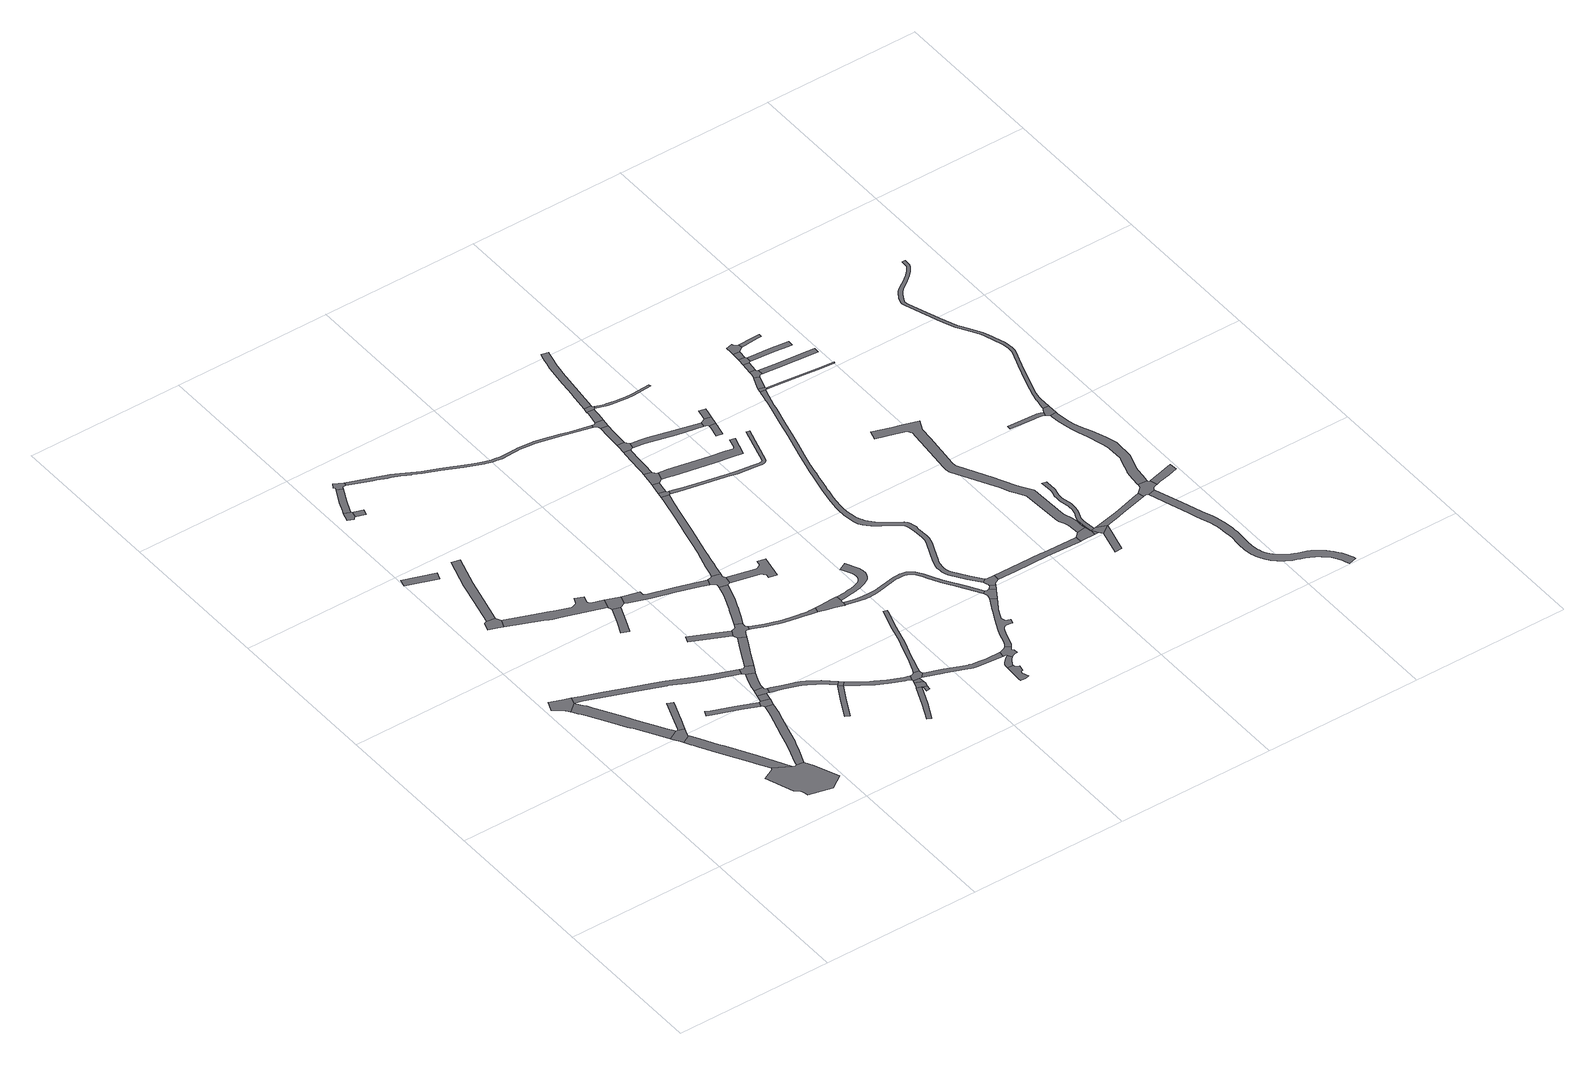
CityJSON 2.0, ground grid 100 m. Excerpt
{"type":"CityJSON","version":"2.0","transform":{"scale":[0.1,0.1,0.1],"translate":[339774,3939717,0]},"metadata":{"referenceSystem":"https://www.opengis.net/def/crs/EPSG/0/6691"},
"CityObjects":{
"road1":{"type":"Road","geometry":[{"type":"MultiSurface","lod":"1","boundaries":[[[0,1,2,3,4,5,6,7,8,9]]]}]},
"road2":{"type":"Road","geometry":[{"type":"MultiSurface","lod":"1","boundaries":[[[10,11,12,13,14,15,16,17,18,19,20,21,22]]]}]},
"road3":{"type":"Road","attributes":{"RoadStructureAttribute.sectionType":"1"},"geometry":[{"type":"MultiSurface","lod":"1","boundaries":[[[23,24,25,26,27,28,14,13,29,30,31,32,33,34,35,36]]]}]},
"road4":{"type":"Road","attributes":{"RoadStructureAttribute.sectionType":"1"},"geometry":[{"type":"MultiSurface","lod":"1","boundaries":[[[37,38,39,40,41,42,43,44,18,17]]]}]},
"road5":{"type":"Road","geometry":[{"type":"MultiSurface","lod":"1","boundaries":[[[45,46,47,48,49,50,36,35,51,52,53,54,55,56,57,58,59,60]]]}]},
"road6":{"type":"Road","geometry":[{"type":"MultiSurface","lod":"1","boundaries":[[[61,62,63,64,65,66,67]]]}]},
"road7":{"type":"Road","attributes":{"RoadStructureAttribute.sectionType":"1"},"geometry":[{"type":"MultiSurface","lod":"1","boundaries":[[[68,69,70,71]]]}]},
"road8":{"type":"Road","attributes":{"RoadStructureAttribute.sectionType":"1"},"geometry":[{"type":"MultiSurface","lod":"1","boundaries":[[[21,72,73,74,75,76,77,78,79,80,81,8,82,83,84,85,86,87,88,89,90,91,92,93,94,95,96,97,98,9,8,7,99,100,101,102,103,104,105,106,107,108,109,110,22]]]}]},
"road9":{"type":"Road","attributes":{"RoadStructureAttribute.sectionType":"1"},"geometry":[{"type":"MultiSurface","lod":"1","boundaries":[[[62,111,112,113,114,115,116,63]]]}]},
"road10":{"type":"Road","attributes":{"RoadStructureAttribute.sectionType":"1"},"geometry":[{"type":"MultiSurface","lod":"1","boundaries":[[[117,118,119,120,121,122,123,124]]]}]},
"road11":{"type":"Road","attributes":{"RoadStructureAttribute.sectionType":"1"},"geometry":[{"type":"MultiSurface","lod":"1","boundaries":[[[46,125,126,127,128,129,130,131,132,133,134,135,136,137,138,139,140,141,142,143,47]]]}]},
"road12":{"type":"Road","geometry":[{"type":"MultiSurface","lod":"1","boundaries":[[[144,145,146,147,148,149,150,151,152,153]]]}]},
"road13":{"type":"Road","attributes":{"RoadStructureAttribute.sectionType":"1"},"geometry":[{"type":"MultiSurface","lod":"1","boundaries":[[[154,155,156,157,158,159,160,161,162,163,164,165,166,167,61,67,168,169,170,171,172,173]]]}]},
"road14":{"type":"Road","geometry":[{"type":"MultiSurface","lod":"1","boundaries":[[[174,175,176,177,149,148]]]}]},
"road15":{"type":"Road","attributes":{"RoadStructureAttribute.sectionType":"1"},"geometry":[{"type":"MultiSurface","lod":"1","boundaries":[[[152,178,179,180,181,182,183,153]]]}]},
"road16":{"type":"Road","geometry":[{"type":"MultiSurface","lod":"1","boundaries":[[[184,185,134,133,186,187,188,117,124]]]}]},
"road17":{"type":"Road","attributes":{"RoadStructureAttribute.sectionType":"1"},"geometry":[{"type":"MultiSurface","lod":"1","boundaries":[[[186,189,190,191,192,193,187]]]}]},
"road18":{"type":"Road","geometry":[{"type":"MultiSurface","lod":"1","boundaries":[[[194,195,181,180,196,197,198,199,200,201,202,203]]]}]},
"road19":{"type":"Road","geometry":[{"type":"MultiSurface","lod":"1","boundaries":[[[204,205,206,207,192,191,208,209,210]]]}]},
"road20":{"type":"Road","attributes":{"RoadStructureAttribute.sectionType":"1"},"geometry":[{"type":"MultiSurface","lod":"1","boundaries":[[[211,212,213,214,215,216]]]}]},
"road21":{"type":"Road","attributes":{"RoadStructureAttribute.sectionType":"1"},"geometry":[{"type":"MultiSurface","lod":"1","boundaries":[[[206,217,218,219,220,221,222,223,207]]]}]},
"road22":{"type":"Road","geometry":[{"type":"MultiSurface","lod":"1","boundaries":[[[224,225,226,227,91,90,220,219,228,229]]]}]},
"road23":{"type":"Road","geometry":[{"type":"MultiSurface","lod":"1","boundaries":[[[215,230,231,173,172,216]]]}]},
"road24":{"type":"Road","attributes":{"RoadStructureAttribute.sectionType":"1"},"geometry":[{"type":"MultiSurface","lod":"1","boundaries":[[[209,232,233,234,235,236,237,238,239,240,241,242,243,244,245,246,247,248,210]]]}]},
"road25":{"type":"Road","attributes":{"RoadStructureAttribute.sectionType":"1"},"geometry":[{"type":"MultiSurface","lod":"1","boundaries":[[[249,250,251,252,253,254]]]}]},
"road26":{"type":"Road","attributes":{"RoadStructureAttribute.sectionType":"1"},"geometry":[{"type":"MultiSurface","lod":"1","boundaries":[[[255,256,257,258,259,260,261,224,229]]]}]},
"road27":{"type":"Road","geometry":[{"type":"MultiSurface","lod":"1","boundaries":[[[262,263,241,240,264]]]}]},
"road28":{"type":"Road","geometry":[{"type":"MultiSurface","lod":"1","boundaries":[[[265,266,267,268,269,270,271,272,273,254,253,259,258,274,275,276,277,278,279,280,281,282]]]}]},
"road29":{"type":"Road","attributes":{"RoadStructureAttribute.sectionType":"1"},"geometry":[{"type":"MultiSurface","lod":"1","boundaries":[[[283,284,285,286,287,288,289,290,291,292,293,294,231,230,295,296,297,298,299,300,301]]]}]},
"road30":{"type":"Road","attributes":{"RoadStructureAttribute.sectionType":"1"},"geometry":[{"type":"MultiSurface","lod":"1","boundaries":[[[302,303,304,305,262,306,307,308,309,310,311,312,313,314,315,316,317,318,319,320,321,322,323,263,262,264]]]}]},
"road31":{"type":"Road","attributes":{"RoadStructureAttribute.sectionType":"1"},"geometry":[{"type":"MultiSurface","lod":"1","boundaries":[[[324,325,326,327,328,329]]]}]},
"road32":{"type":"Road","attributes":{"RoadStructureAttribute.sectionType":"1"},"geometry":[{"type":"MultiSurface","lod":"1","boundaries":[[[330,331,332,333,334,272,271,335,336,337,338,339,340,341,342,343,344]]]}]},
"road33":{"type":"Road","attributes":{"RoadStructureAttribute.sectionType":"1"},"geometry":[{"type":"MultiSurface","lod":"1","boundaries":[[[281,345,346,347,348,349,350,351,352,353,354,355,356,357,358,359,360,361,362,363,364,365,282]]]}]},
"road34":{"type":"Road","geometry":[{"type":"MultiSurface","lod":"1","boundaries":[[[366,367,368,369]]]}]},
"road35":{"type":"Road","geometry":[{"type":"MultiSurface","lod":"1","boundaries":[[[370,371,372,373,324,329,374,375,366,369]]]}]},
"road36":{"type":"Road","attributes":{"RoadStructureAttribute.sectionType":"1"},"geometry":[{"type":"MultiSurface","lod":"1","boundaries":[[[371,376,377,372]]]}]},
"road37":{"type":"Road","geometry":[{"type":"MultiSurface","lod":"1","boundaries":[[[378,379,283,301,380,381,382,383,384,344,343,385,386,387,388,389]]]}]},
"road38":{"type":"Road","attributes":{"RoadStructureAttribute.sectionType":"1"},"geometry":[{"type":"MultiSurface","lod":"1","boundaries":[[[390,391,392,393,394,395,396,397,398,399,400,401,402,403,404,405,406,407,408,409,410,411,412,413,414,415,416,417,201,200,418,419,420,421,422,423,424,425,426,427,428,429,430,431,432,433,434,435,436,437,438,439,440,441,442,443,444,445,446]]]}]},
"road39":{"type":"Road","geometry":[{"type":"MultiSurface","lod":"1","boundaries":[[[447,448,315,314,449,377,376,450,451,452,453,454,455,456,457]]]}]},
"road40":{"type":"Road","attributes":{"RoadStructureAttribute.sectionType":"1"},"geometry":[{"type":"MultiSurface","lod":"1","boundaries":[[[385,458,459,460,461,462,463,464,465,466,467,468,469,386]]]}]},
"road41":{"type":"Road","attributes":{"RoadStructureAttribute.sectionType":"1"},"geometry":[{"type":"MultiSurface","lod":"1","boundaries":[[[470,471,472,473,474,475,476,477,478,479,480,481,482,483,484,485,457,456]]]}]},
"road42":{"type":"Road","geometry":[{"type":"MultiSurface","lod":"1","boundaries":[[[486,487,488,489,490,354,353,491,492,493,494,495,496,497,498,499,500,501]]]}]},
"road43":{"type":"Road","attributes":{"RoadStructureAttribute.sectionType":"1"},"geometry":[{"type":"MultiSurface","lod":"1","boundaries":[[[388,502,503,504,505,506,507,508,509,510,511,512,513,514,515,516,517,518,519,520,521,522,523,389]]]}]},
"road44":{"type":"Road","attributes":{"RoadStructureAttribute.sectionType":"1"},"geometry":[{"type":"MultiSurface","lod":"1","boundaries":[[[524,525,526,527,528,529,530,531,532,533,534,535,453,452,536,537,538,539,540,541,542,543,544]]]}]},
"road45":{"type":"Road","geometry":[{"type":"MultiSurface","lod":"1","boundaries":[[[545,546,547,548,549,550,551,552,553,554,555,556,557,558,559,560,561,562,563]]]}]},
"road46":{"type":"Road","geometry":[{"type":"MultiSurface","lod":"1","boundaries":[[[564,565,566,567,568,513,512,569,570,571]]]}]},
"road47":{"type":"Road","attributes":{"RoadStructureAttribute.sectionType":"1"},"geometry":[{"type":"MultiSurface","lod":"1","boundaries":[[[572,573,574,575,576,577,578,579,580,581,545,563]]]}]},
"road48":{"type":"Road","attributes":{"RoadStructureAttribute.sectionType":"1"},"geometry":[{"type":"MultiSurface","lod":"1","boundaries":[[[567,582,583,584,585,568]]]}]},
"road49":{"type":"Road","attributes":{"RoadStructureAttribute.sectionType":"1"},"geometry":[{"type":"MultiSurface","lod":"1","boundaries":[[[586,587,588,589,590,591,592,593,594,595,596,597,598,599,600,601,602,603,604,605,606,607,608,609,610,611,612,486,501]]]}]},
"road50":{"type":"Road","geometry":[{"type":"MultiSurface","lod":"1","boundaries":[[[613,584,583,614,615,616,617]]]}]},
"road51":{"type":"Road","geometry":[{"type":"MultiSurface","lod":"1","boundaries":[[[618,619,620,621,524,544,622,623,577,576,624,625,626,627,628,629,630,631]]]}]},
"road52":{"type":"Road","attributes":{"RoadStructureAttribute.sectionType":"1"},"geometry":[{"type":"MultiSurface","lod":"1","boundaries":[[[632,633,634,635,636,637,638,639,640,613,617]]]}]},
"road53":{"type":"Road","attributes":{"RoadStructureAttribute.sectionType":"1"},"geometry":[{"type":"MultiSurface","lod":"1","boundaries":[[[641,642,643,644,645,646,647,648,649,650,651,652,653,654,655,656,657,658,659,660,661,662,663,664,665,666,667,668,669,670,671,672,673,674,675,676,677,678,679,680,681,682,683,684,685,686,495,494]]]}]},
"road54":{"type":"Road","geometry":[{"type":"MultiSurface","lod":"1","boundaries":[[[687,688,689,690,636,635,691,692,693]]]}]},
"road55":{"type":"Road","attributes":{"RoadStructureAttribute.sectionType":"1"},"geometry":[{"type":"MultiSurface","lod":"1","boundaries":[[[694,689,688,695,696,697]]]}]},
"road56":{"type":"Road","geometry":[{"type":"MultiSurface","lod":"1","boundaries":[[[445,698,699,700,697,696,701,702,703,704,705,446]]]}]},
"road57":{"type":"Road","geometry":[{"type":"MultiSurface","lod":"1","boundaries":[[[706,707,708,709,710,711,712,713,714,715,618,631,716,717,718,719,720,721,722,723,724,725,726,727,728,729,730,731,732,733,734,735,736]]]}]},
"road58":{"type":"Road","attributes":{"RoadStructureAttribute.sectionType":"1"},"geometry":[{"type":"MultiSurface","lod":"1","boundaries":[[[737,738,739,740,741,702,701]]]}]},
"road59":{"type":"Road","geometry":[{"type":"MultiSurface","lod":"1","boundaries":[[[742,743,744,745,746,747,740,739,748,749]]]}]},
"road60":{"type":"Road","attributes":{"RoadStructureAttribute.sectionType":"1"},"geometry":[{"type":"MultiSurface","lod":"1","boundaries":[[[614,750,751,752,753,754,755,756,757,758,759,760,761,762,763,615]]]}]},
"road61":{"type":"Road","attributes":{"RoadStructureAttribute.sectionType":"1"},"geometry":[{"type":"MultiSurface","lod":"1","boundaries":[[[764,765,766,767,768,769,770,771,772,773,774,775,776,777,778,779,780,781,782,783,784,785,786,787,788,789,790,791,792,793,564,571]]]}]},
"road62":{"type":"Road","attributes":{"RoadStructureAttribute.sectionType":"1"},"geometry":[{"type":"MultiSurface","lod":"1","boundaries":[[[692,794,795,796,797,798,799,800,801,802,693]]]}]},
"road63":{"type":"Road","geometry":[{"type":"MultiSurface","lod":"1","boundaries":[[[735,803,804,805,806,807,808,809,810,664,663,811,812,813,736]]]}]},
"road64":{"type":"Road","attributes":{"RoadStructureAttribute.sectionType":"1"},"geometry":[{"type":"MultiSurface","lod":"1","boundaries":[[[814,815,816,817,818,819,820,821,746,745,822,823,824,825,826,827,828,829,830]]]}]},
"road65":{"type":"Road","attributes":{"RoadStructureAttribute.sectionType":"1"},"geometry":[{"type":"MultiSurface","lod":"1","boundaries":[[[831,832,805,804,833,834]]]}]},
"road66":{"type":"Road","geometry":[{"type":"MultiSurface","lod":"1","boundaries":[[[835,836,837,834,833,838,839,840,841,842,843]]]}]},
"road67":{"type":"Road","attributes":{"RoadStructureAttribute.sectionType":"1"},"geometry":[{"type":"MultiSurface","lod":"1","boundaries":[[[844,845,846,847,848,849,850,851,852,853,854,855,856,857,858,859,860,861,742,749]]]}]},
"road68":{"type":"Road","geometry":[{"type":"MultiSurface","lod":"1","boundaries":[[[862,863,864,865,866,867,868]]]}]},
"road69":{"type":"Road","geometry":[{"type":"MultiSurface","lod":"1","boundaries":[[[869,870,871,798,797,872,873,862,868,874]]]}]},
"road70":{"type":"Road","attributes":{"RoadStructureAttribute.sectionType":"1"},"geometry":[{"type":"MultiSurface","lod":"1","boundaries":[[[842,875,876,877,878,879,880,881,882,883,884,885,886,887,888,889,890,891,892,893,894,895,896,897,898,899,900,901,902,903,904,905,906,907,908,909,910,911,912,913,914,915,916,917,918,919,920,921,922,923,924,925,926,927,928,929,930,931,932,933,934,935,936,937,938,939,940,941,942,943,944,945,946,947,948,949,950,951,952,953,954,955,956,957,958,959,960,961,962,963,964,965,966,967,968,969,970,971,972,973,974,843]]]}]},
"road71":{"type":"Road","attributes":{"RoadStructureAttribute.sectionType":"1"},"geometry":[{"type":"MultiSurface","lod":"1","boundaries":[[[975,976,977,869,874]]]}]},
"road72":{"type":"Road","attributes":{"RoadStructureAttribute.sectionType":"1"},"geometry":[{"type":"MultiSurface","lod":"1","boundaries":[[[839,978,979,980,981,982,983,984,985,986,987,988,840]]]}]},
"road73":{"type":"Road","geometry":[{"type":"MultiSurface","lod":"1","boundaries":[[[989,990,991,992,993,994,995,996,997,930,929]]]}]},
"road74":{"type":"Road","attributes":{"RoadStructureAttribute.sectionType":"1"},"geometry":[{"type":"MultiSurface","lod":"1","boundaries":[[[998,999,996,995,1000]]]}]},
"road75":{"type":"Road","geometry":[{"type":"MultiSurface","lod":"1","boundaries":[[[1001,1002,998,1000,1003,1004,1005,1006,1007,1008,1009,1010]]]}]},
"road76":{"type":"Road","geometry":[{"type":"MultiSurface","lod":"1","boundaries":[[[1011,1012,1013,1014,984,983,1015,1016,1017]]]}]},
"road77":{"type":"Road","attributes":{"RoadStructureAttribute.sectionType":"1"},"geometry":[{"type":"MultiSurface","lod":"1","boundaries":[[[1018,1019,1020,1021,1022,1023,1024,1025,1026,1027,1028,1029,1030,1031,1032,1033,1034,1035,1036,1037,1038,1039,1040,1041,1042,1043,1044,1045,1046,1047,1048,1049,1050,1051,1052,1053,1054,1055,1056,1057,1058,1059,1060,1061,1062,1063,1064,1065,1066,1067,1014,1013]]]}]},
"road78":{"type":"Road","attributes":{"RoadStructureAttribute.sectionType":"1"},"geometry":[{"type":"MultiSurface","lod":"1","boundaries":[[[1009,1068,1069,1010]]]}]},
"road79":{"type":"Road","geometry":[{"type":"MultiSurface","lod":"1","boundaries":[[[1070,1071,1072,1069,1068,1073,1074,1075,1076]]]}]},
"road80":{"type":"Road","geometry":[{"type":"MultiSurface","lod":"1","boundaries":[[[1016,1077,1078,1079,1017]]]}]},
"road81":{"type":"Road","attributes":{"RoadStructureAttribute.sectionType":"1"},"geometry":[{"type":"MultiSurface","lod":"1","boundaries":[[[1072,1071,1080,1081]]]}]},
"road82":{"type":"Road","attributes":{"RoadStructureAttribute.sectionType":"1"},"geometry":[{"type":"MultiSurface","lod":"1","boundaries":[[[1082,1083,1084,1085]]]}]},
"road83":{"type":"Road","geometry":[{"type":"MultiSurface","lod":"1","boundaries":[[[1079,1078,1082,1085,1086,1087,1088]]]}]},
"road84":{"type":"Road","geometry":[{"type":"MultiSurface","lod":"1","boundaries":[[[1089,1081,1080,1090,1091,1092,1093,1094,1095,1096,1097]]]}]},
"road85":{"type":"Road","attributes":{"RoadStructureAttribute.sectionType":"1"},"geometry":[{"type":"MultiSurface","lod":"1","boundaries":[[[1098,1099,1100,1101,1102,1103,1104,992,991]]]}]},
"road86":{"type":"Road","attributes":{"RoadStructureAttribute.sectionType":"1"},"geometry":[{"type":"MultiSurface","lod":"1","boundaries":[[[1105,1106,1107,1108,1109,1110,1111,1112,1113,1114,1115,1116,1117,1118,1119,1120,1121,1122,1123,1124,1125,1126,1127,1128,1129,1130,1131,1132,1133,1134,1135,1136,1137,1138,1139,1140,1141,1142,1143,1144,1145,1146,1147,1148,1149,1079,1088]]]}]},
"road87":{"type":"Road","attributes":{"RoadStructureAttribute.sectionType":"1"},"geometry":[{"type":"MultiSurface","lod":"1","boundaries":[[[1005,1150,1151,1152,1153,1154,1155,1006]]]}]},
"road88":{"type":"Road","attributes":{"RoadStructureAttribute.sectionType":"1"},"geometry":[{"type":"MultiSurface","lod":"1","boundaries":[[[1075,1156,1157,1158,1159,1160,1161,1162,1076]]]}]},
"road89":{"type":"Road","geometry":[{"type":"MultiSurface","lod":"1","boundaries":[[[1163,1164,1165,1166,1093,1092]]]}]},
"road90":{"type":"Road","attributes":{"RoadStructureAttribute.sectionType":"1"},"geometry":[{"type":"MultiSurface","lod":"1","boundaries":[[[1085,1167,1168,1169,1170,1171,1172,1173,1174,1086]]]}]},
"road91":{"type":"Road","geometry":[{"type":"MultiSurface","lod":"1","boundaries":[[[1175,1176,1177,1178,1179,1180,1181,1182,1183,1184,1185,1171,1170,1186,1187,1188,1189,1190]]]}]},
"road92":{"type":"Road","attributes":{"RoadStructureAttribute.sectionType":"1"},"geometry":[{"type":"MultiSurface","lod":"1","boundaries":[[[1191,1192,1193,1194,1195,1196,1197,1198,1199,1200]]]}]},
"road93":{"type":"Road","attributes":{"RoadStructureAttribute.sectionType":"1"},"geometry":[{"type":"MultiSurface","lod":"1","boundaries":[[[1201,1202,1203,1204,1205,1206,1207,1208,1209,1210,1211,1212,1213,1214,1215,1216,1217,1218,1219,1220,1221,1222,1223,1224,1225,1226,1227,1228,1229,1230,1231,1232,1233,1234,1235,1236,1237,1238,1239,1240,1241,1242,1243,1190,1189,1244,1245,1246,1247,1248,1249,1250,1251,1252,1253,1254,1255,1256,1257,1258,1259,1260,1261,1262,1263,1264,1265,1266,1267,1268,1269,1270,1271,1272,1273,1274,1275,1276,1277,1278,1279,1280,1281,1282,1283,1284,1285,1286,1287,1288]]]}]},
"road94":{"type":"Road","attributes":{"RoadStructureAttribute.sectionType":"1"},"geometry":[{"type":"MultiSurface","lod":"1","boundaries":[[[1289,1290,1291,1292,1293,1294,1295,1296,1297,1298,1299,1300,1301,1302,1303,1304,1305,1184,1183,1306,1307,1308,1309,1310,1311,1312,1313,1314,1315,1316,1317,1318,1319,1320,1321,1322]]]}]},
"road95":{"type":"Road","attributes":{"RoadStructureAttribute.sectionType":"1"},"geometry":[{"type":"MultiSurface","lod":"1","boundaries":[[[1323,1324,1325,1326,1327,1328,1329,1181,1180]]]}]},
"road96":{"type":"Road","geometry":[{"type":"MultiSurface","lod":"1","boundaries":[[[1199,1330,1289,1322,1331,1332,1333,1200]]]}]},
"road97":{"type":"Road","attributes":{"RoadStructureAttribute.sectionType":"1"},"geometry":[{"type":"MultiSurface","lod":"1","boundaries":[[[1334,1335,1336,1337,1338,1339,1340,1341,1342,1343,1344,1345,1346,1347,1348,1349,1350,1351,1352,1353,1354,1355,1356,1357,1358,1359,1360,1361,1362,1363,1364,1365,1366,1367,1368,1369,1370,1371,1372,1373,1374,1375,1376,1377,1378,1379,1380,1381,1382,1383,1384,1385,1386,1387,1388,1389,1390,1391,1392,1393,1394,1395,1396,1397,1398,1399,1400,1401,1402,1403,1404,1405,1406,1407,1408,1409,1410,1411,1412,1413,1414,1415,1416,1417,1332,1331]]]}]}
},
"vertices":[
[148,1629,0],[59,1663,0],[34,1598,0],[52,1586,0],[75,1566,0],[94,1546,0],[96,1544,0],[111,1526,0],[165,1571,0],[182,1617,0],
[424,1012,0],[430,1001,0],[449,968,0],[457,952,0],[513,983,0],[513,988,0],[515,1002,0],[530,1039,0],[493,1054,0],[491,1051,0],[487,1051,0],[482,1053,0],[420,1018,0],
[718,628,0],[622,794,0],[603,828,0],[544,931,0],[534,949,0],[516,977,0],[479,913,0],[487,899,0],[500,876,0],[566,762,0],[661,596,0],[675,571,0],[717,497,0],[820,440,0],
[559,1112,0],[573,1149,0],[608,1238,0],[615,1256,0],[597,1262,0],[577,1270,0],[535,1159,0],[498,1063,0],
[918,377,0],[891,430,0],[846,437,0],[842,433,0],[836,432,0],[828,433,0],[716,485,0],[641,447,0],[703,270,0],[721,255,0],[734,240,0],[741,228,0],[744,213,0],[745,197,0],[893,160,0],[981,219,0],
[258,2366,0],[240,2399,0],[188,2408,0],[169,2399,0],[150,2347,0],[206,2327,0],[237,2314,0],
[2,2916,0],[193,2847,0],[210,2894,0],[14,2964,0],
[453,1098,0],[432,1133,0],[360,1254,0],[321,1322,0],[278,1397,0],[257,1434,0],[230,1481,0],[211,1512,0],[196,1531,0],[172,1562,0],[221,1557,0],[339,1512,0],[517,1446,0],[667,1389,0],[672,1387,0],[766,1342,0],[802,1324,0],[901,1284,0],[1052,1227,0],[1067,1266,0],[916,1323,0],[819,1363,0],[684,1427,0],[608,1456,0],[493,1499,0],[354,1552,0],[234,1597,0],[116,1520,0],[126,1506,0],[136,1488,0],[148,1471,0],[166,1442,0],[192,1397,0],[213,1360,0],[261,1278,0],[286,1236,0],[295,1224,0],[306,1208,0],[395,1064,0],
[283,2569,0],[318,2714,0],[377,2910,0],[324,2920,0],[265,2723,0],[230,2579,0],
[992,979,0],[863,1030,0],[734,1080,0],[703,1093,0],[690,1060,0],[721,1048,0],[876,987,0],[978,947,0],
[905,469,0],[911,483,0],[926,520,0],[949,585,0],[954,598,0],[976,673,0],[1012,793,0],[1025,842,0],[1043,919,0],[994,930,0],[985,890,0],[977,855,0],[963,806,0],[928,688,0],[910,629,0],[906,614,0],[886,559,0],[879,537,0],[854,462,0],
[72,3540,0],[110,3527,0],[116,3535,0],[120,3537,0],[125,3538,0],[134,3579,0],[130,3581,0],[129,3582,0],[129,3586,0],[92,3601,0],
[743,2194,0],[734,2199,0],[731,2204,0],[728,2215,0],[728,2220,0],[741,2257,0],[690,2280,0],[673,2242,0],[669,2239,0],[641,2228,0],[635,2227,0],[554,2255,0],[502,2275,0],[446,2296,0],[445,2228,0],[474,2216,0],[491,2209,0],[535,2193,0],[791,2110,0],[812,2171,0],
[134,3537,0],[187,3520,0],[198,3558,0],[145,3575,0],
[137,3603,0],[165,3670,0],[212,3767,0],[177,3784,0],[128,3687,0],[100,3619,0],
[991,941,0],[994,936,0],[1055,967,0],[1000,980,0],[998,978,0],
[1056,973,0],[1065,1009,0],[1067,1014,0],[1014,1028,0],[1004,990,0],
[177,3801,0],[180,3794,0],[217,3777,0],[224,3782,0],[227,3783,0],[232,3782,0],[239,3781,0],[248,3805,0],[191,3833,0],[175,3807,0],
[1084,1051,0],[1079,1056,0],[1079,1069,0],[1025,1071,0],[1071,1015,0],[1083,1014,0],[1095,1047,0],
[762,1983,0],[724,1895,0],[770,1875,0],[808,1964,0],[851,2068,0],[802,2081,0],
[1082,1088,0],[1098,1139,0],[1119,1190,0],[1069,1209,0],[1052,1167,0],[1045,1146,0],[1036,1117,0],
[1104,1268,0],[1097,1261,0],[1092,1257,0],[1091,1257,0],[1133,1215,0],[1148,1246,0],
[884,2082,0],[903,2139,0],
[1089,1012,0],[1163,989,0],[1232,965,0],[1261,954,0],[1280,945,0],[1289,941,0],[1331,916,0],[1355,900,0],[1422,841,0],[1442,864,0],[1373,924,0],[1347,941,0],[1304,969,0],[1277,985,0],[1249,998,0],[1174,1022,0],[1114,1041,0],
[1123,1597,0],[990,1656,0],[974,1618,0],[1106,1559,0],[1204,1513,0],[1224,1550,0],
[1191,1331,0],[1199,1346,0],[1236,1417,0],[1259,1460,0],[1215,1483,0],[1177,1411,0],[1154,1369,0],
[1446,822,0],[1465,845,0],[1419,836,0],
[1311,1530,0],[1306,1535,0],[1305,1540,0],[1305,1546,0],[1304,1551,0],[1306,1558,0],[1308,1565,0],[1266,1584,0],[1255,1560,0],[1272,1485,0],[1276,1494,0],[1279,1500,0],[1283,1503,0],[1290,1507,0],[1296,1507,0],[1304,1506,0],[1309,1504,0],[1316,1527,0],
[1370,1970,0],[1321,1986,0],[1235,2013,0],[1174,2031,0],[1039,2071,0],[1016,2079,0],[1011,2082,0],[1010,2085,0],[1014,2105,0],[1013,2109,0],[1010,2109,0],[925,2132,0],[905,2075,0],[1027,2033,0],[1062,2022,0],[1163,1993,0],[1223,1975,0],[1308,1948,0],[1354,1930,0],
[1358,724,0],[1297,605,0],[1324,591,0],[1385,710,0],[1498,780,0],[1518,765,0],[1560,740,0],[1589,722,0],[1655,689,0],[1742,650,0],[1749,647,0],[1766,640,0],[1774,636,0],[1789,668,0],[1780,670,0],[1773,671,0],[1753,678,0],[1668,716,0],[1604,749,0],[1563,773,0],[1535,791,0],[1517,803,0],
[1756,567,0],[1700,438,0],[1646,324,0],[1673,311,0],[1727,425,0],[1783,555,0],
[1378,1863,0],[1365,1819,0],[1321,1706,0],[1318,1700,0],[1288,1632,0],[1331,1609,0],[1358,1668,0],[1367,1686,0],[1368,1690,0],[1398,1761,0],[1401,1768,0],[1413,1802,0],[1427,1851,0],[1433,1873,0],[1384,1885,0],
[1318,1501,0],[1399,1468,0],[1446,1452,0],[1462,1447,0],[1498,1437,0],[1573,1422,0],[1611,1416,0],[1662,1406,0],[1697,1398,0],[1706,1434,0],[1686,1434,0],[1668,1434,0],[1650,1435,0],[1612,1440,0],[1594,1442,0],[1577,1445,0],[1504,1459,0],[1479,1466,0],[1453,1474,0],[1407,1490,0],[1325,1523,0],
[1790,552,0],[1785,513,0],[1808,516,0],[1814,547,0],
[1820,575,0],[1820,589,0],[1771,607,0],[1759,573,0],[1786,557,0],[1788,557,0],
[1816,619,0],[1778,625,0],
[1400,1979,0],[1397,1978,0],[1370,1924,0],[1378,1919,0],[1384,1913,0],[1387,1907,0],[1386,1897,0],[1452,1882,0],[1462,1931,0],[1451,1946,0],[1457,1972,0],[1404,1984,0],
[1495,3419,0],[1434,3437,0],[1405,3444,0],[1382,3450,0],[1288,3468,0],[1280,3470,0],[1265,3472,0],[1186,3479,0],[1168,3478,0],[1151,3477,0],[1146,3476,0],[1141,3476,0],[1120,3476,0],[1064,3474,0],[1034,3478,0],[1013,3482,0],[975,3493,0],[933,3506,0],[903,3519,0],[739,3591,0],[644,3631,0],[595,3657,0],[568,3672,0],[540,3686,0],[491,3711,0],[463,3722,0],[419,3739,0],[391,3750,0],[382,3727,0],[405,3718,0],[462,3695,0],[481,3688,0],[529,3667,0],[560,3653,0],[585,3641,0],[588,3640,0],[638,3616,0],[732,3575,0],[852,3522,0],[927,3489,0],[962,3478,0],[969,3475,0],[1008,3465,0],[1031,3460,0],[1063,3456,0],[1109,3457,0],[1147,3458,0],[1153,3459,0],[1168,3460,0],[1185,3461,0],[1263,3454,0],[1285,3451,0],[1378,3432,0],[1429,3420,0],[1491,3402,0],[1621,3371,0],[1624,3389,0],
[1812,673,0],[1802,669,0],[1777,632,0],[1818,622,0],[1823,623,0],[1831,621,0],[1857,649,0],[1853,655,0],[1852,663,0],[1852,672,0],[1818,679,0],
[1464,1879,0],[1636,1839,0],[1645,1829,0],[1656,1815,0],[1651,1789,0],[1700,1779,0],[1729,1925,0],[1680,1935,0],[1674,1904,0],[1650,1891,0],[1645,1889,0],[1638,1890,0],
[1857,694,0],[1870,735,0],[1889,798,0],[1928,907,0],[1939,937,0],[1972,1060,0],[2004,1158,0],[2011,1183,0],[1988,1190,0],[1985,1182,0],[1948,1067,0],[1915,945,0],[1904,915,0],[1855,769,0],[1831,707,0],[1829,700,0],
[1857,1440,0],[1853,1440,0],[1818,1438,0],[1785,1438,0],[1733,1436,0],[1743,1386,0],[1795,1373,0],[1848,1357,0],[1850,1356,0],[1857,1380,0],[1855,1382,0],[1854,1386,0],[1853,1391,0],[1854,1396,0],[1856,1400,0],[1859,1402,0],
[1470,2033,0],[1478,2064,0],[1486,2102,0],[1493,2136,0],[1502,2181,0],[1547,2363,0],[1565,2443,0],[1583,2522,0],[1601,2596,0],[1615,2650,0],[1620,2669,0],[1573,2678,0],[1569,2657,0],[1558,2604,0],[1542,2531,0],[1516,2415,0],[1506,2373,0],[1479,2263,0],[1462,2192,0],[1459,2182,0],[1427,2066,0],[1409,1998,0],
[2299,535,0],[2221,538,0],[2208,538,0],[2171,542,0],[2129,546,0],[2115,549,0],[2105,552,0],[2100,554,0],[2072,565,0],[1970,606,0],[1956,612,0],[1865,644,0],[1944,581,0],[1954,577,0],[2060,534,0],[2093,521,0],[2107,517,0],[2125,514,0],[2168,509,0],[2205,505,0],[2296,499,0],
[2258,407,0],[2258,391,0],[2256,361,0],[2254,332,0],[2253,297,0],[2252,278,0],[2285,275,0],[2285,277,0],[2309,284,0],[2296,328,0],[2297,332,0],[2297,335,0],[2299,338,0],[2303,341,0],[2312,342,0],[2320,380,0],[2310,382,0],[2296,397,0],[2293,405,0],
[1636,2696,0],[1628,2698,0],[1624,2701,0],[1623,2705,0],[1580,2714,0],[1622,2672,0],[1624,2673,0],[1630,2673,0],
[2294,411,0],[2295,417,0],[2316,450,0],[2330,464,0],[2333,466,0],[2318,492,0],[2294,474,0],[2271,451,0],[2262,439,0],[2259,427,0],
[1626,2729,0],[1637,2785,0],[1594,2792,0],[1584,2736,0],
[1875,1404,0],[1940,1413,0],[1972,1418,0],[1977,1419,0],[2003,1425,0],[2027,1432,0],[2042,1438,0],[2065,1451,0],[2076,1460,0],[2086,1472,0],[2096,1492,0],[2102,1509,0],[2102,1534,0],[2095,1557,0],[2055,1639,0],[2006,1615,0],[2040,1547,0],[2046,1524,0],[2043,1503,0],[2037,1487,0],[2027,1476,0],[2010,1465,0],[1987,1456,0],[1962,1451,0],[1940,1447,0],[1929,1446,0],[1916,1443,0],
[1610,2889,0],[1663,2800,0],[1682,2856,0],[1674,2857,0],[1654,2879,0],
[2350,558,0],[2338,549,0],[2324,542,0],[2311,537,0],[2315,497,0],[2318,496,0],[2347,474,0],[2363,479,0],[2378,481,0],[2375,508,0],[2369,512,0],[2366,515,0],[2365,521,0],[2377,536,0],
[1661,2945,0],[1666,3013,0],[1673,3081,0],[1675,3099,0],[1630,3103,0],[1628,3086,0],[1621,3017,0],[1616,2948,0],[1614,2916,0],
[1852,1356,0],[1905,1345,0],[1936,1340,0],[1973,1334,0],[2002,1332,0],[2021,1331,0],[2040,1332,0],[2080,1340,0],[2091,1342,0],[2202,1364,0],[2224,1366,0],[2245,1366,0],[2262,1364,0],[2276,1361,0],[2291,1352,0],[2308,1338,0],[2334,1301,0],[2349,1270,0],[2386,1200,0],[2417,1152,0],[2431,1128,0],[2437,1120,0],[2519,987,0],[2538,1000,0],[2482,1091,0],[2451,1141,0],[2436,1164,0],[2406,1212,0],[2370,1280,0],[2354,1313,0],[2325,1353,0],[2305,1371,0],[2284,1382,0],[2266,1386,0],[2247,1389,0],[2223,1389,0],[2199,1387,0],[2076,1363,0],[2061,1361,0],[2046,1359,0],[2013,1358,0],[1977,1359,0],[1939,1363,0],[1909,1367,0],[1867,1376,0],[1860,1378,0],
[1695,3152,0],[1682,3171,0],[1637,3174,0],[1636,3159,0],[1690,3107,0],[1693,3107,0],[1700,3145,0],
[1643,3274,0],[1689,3279,0],[1695,3334,0],[1648,3340,0],
[1636,3364,0],[1642,3360,0],[1647,3349,0],[1702,3390,0],[1650,3396,0],[1646,3392,0],[1641,3388,0],[1632,3388,0],
[2504,901,0],[2477,848,0],[2475,843,0],[2444,780,0],[2425,741,0],[2424,739,0],[2407,702,0],[2390,659,0],[2370,598,0],[2360,575,0],[2381,540,0],[2390,556,0],[2401,587,0],[2424,650,0],[2437,681,0],[2444,690,0],[2454,696,0],[2466,698,0],[2475,698,0],[2481,697,0],[2501,693,0],[2510,724,0],[2484,731,0],[2481,734,0],[2476,762,0],[2477,771,0],[2506,832,0],[2507,832,0],[2513,842,0],[2555,910,0],[2521,931,0],
[1708,3441,0],[1711,3474,0],[1714,3490,0],[1667,3496,0],[1665,3477,0],
[1727,3510,0],[1722,3511,0],[1718,3517,0],[1717,3522,0],[1672,3528,0],[1670,3519,0],[1717,3493,0],[1721,3494,0],
[1679,2797,0],[1720,2790,0],[1733,2787,0],[1982,2740,0],[2077,2723,0],[2154,2710,0],[2191,2838,0],[2162,2847,0],[2143,2780,0],[2131,2775,0],[2088,2782,0],[1992,2799,0],[1738,2847,0],[1731,2849,0],
[1673,2664,0],[1675,2664,0],[1720,2654,0],[1826,2632,0],[1960,2606,0],[1971,2604,0],[2028,2592,0],[2140,2578,0],[2176,2574,0],[2185,2573,0],[2196,2575,0],[2205,2578,0],[2215,2586,0],[2220,2595,0],[2293,2842,0],[2274,2847,0],[2202,2603,0],[2200,2599,0],[2195,2596,0],[2191,2594,0],[2184,2593,0],[2179,2594,0],[2143,2598,0],[2031,2612,0],[1985,2621,0],[1964,2626,0],[1830,2652,0],[1722,2676,0],[1674,2687,0],[1642,2695,0],
[1761,3095,0],[1802,3087,0],[1952,3053,0],[2113,3020,0],[2119,3054,0],[1960,3092,0],[1810,3127,0],[1765,3134,0],[1715,3141,0],
[2594,971,0],[2596,975,0],[2562,996,0],[2558,994,0],[2553,993,0],[2549,994,0],[2545,995,0],[2541,997,0],[2526,973,0],[2529,962,0],[2527,947,0],
[1747,4019,0],[1735,3976,0],[1731,3955,0],[1721,3911,0],[1713,3855,0],[1702,3766,0],[1690,3667,0],[1689,3659,0],[1734,3661,0],[1747,3765,0],[1756,3838,0],[1761,3869,0],[1765,3903,0],[1779,3965,0],[1790,4006,0],[1795,4022,0],[1753,4035,0],
[2581,1014,0],[2567,1000,0],[2615,1005,0],[2584,1023,0],
[2583,1042,0],[2585,1032,0],[2585,1025,0],[2622,1017,0],[2655,1033,0],[2655,1073,0],[2607,1075,0],[2599,1078,0],[2575,1060,0],
[1756,3483,0],[1784,3476,0],[1796,3474,0],[1815,3470,0],[1848,3465,0],[1880,3462,0],[1915,3459,0],[1958,3457,0],[2078,3465,0],[2077,3480,0],[1958,3472,0],[1916,3474,0],[1881,3477,0],[1850,3480,0],[1818,3485,0],[1797,3489,0],[1787,3491,0],[1760,3498,0],
[2140,3005,0],[2137,2991,0],[2121,2917,0],[2160,2909,0],[2172,2964,0],[2176,2983,0],[2181,3003,0],
[2154,3071,0],[2150,3067,0],[2127,3055,0],[2136,3016,0],[2139,3012,0],[2194,3062,0],
[2595,1083,0],[2544,1153,0],[2483,1243,0],[2478,1253,0],[2474,1263,0],[2472,1275,0],[2471,1288,0],[2471,1304,0],[2474,1325,0],[2479,1345,0],[2486,1360,0],[2524,1448,0],[2544,1496,0],[2550,1516,0],[2555,1536,0],[2557,1564,0],[2553,1635,0],[2553,1657,0],[2550,1677,0],[2548,1684,0],[2545,1695,0],[2538,1711,0],[2526,1727,0],[2425,1797,0],[2394,1822,0],[2381,1836,0],[2367,1851,0],[2359,1865,0],[2350,1880,0],[2341,1899,0],[2335,1920,0],[2328,1947,0],[2325,1972,0],[2322,2015,0],[2323,2044,0],[2334,2123,0],[2343,2175,0],[2346,2194,0],[2350,2212,0],[2363,2276,0],[2368,2300,0],[2377,2342,0],[2382,2371,0],[2391,2409,0],[2393,2416,0],[2414,2502,0],[2441,2594,0],[2463,2679,0],[2475,2727,0],[2490,2787,0],[2521,2904,0],[2525,2918,0],[2530,2940,0],[2550,3016,0],[2567,3064,0],[2532,3071,0],[2530,3061,0],[2524,3029,0],[2517,2996,0],[2515,2987,0],[2500,2924,0],[2465,2793,0],[2439,2685,0],[2417,2601,0],[2390,2508,0],[2369,2422,0],[2358,2377,0],[2341,2306,0],[2317,2200,0],[2305,2128,0],[2293,2047,0],[2291,2017,0],[2293,1971,0],[2298,1919,0],[2304,1889,0],[2313,1863,0],[2327,1841,0],[2341,1823,0],[2358,1807,0],[2406,1773,0],[2490,1715,0],[2505,1704,0],[2514,1689,0],[2519,1669,0],[2522,1653,0],[2524,1629,0],[2527,1564,0],[2525,1540,0],[2522,1524,0],[2516,1506,0],[2458,1372,0],[2451,1354,0],[2444,1331,0],[2441,1306,0],[2441,1287,0],[2442,1270,0],[2445,1254,0],[2451,1241,0],[2457,1227,0],[2519,1136,0],
[2203,3102,0],[2210,3133,0],[2169,3143,0],
[2771,1031,0],[2989,1031,0],[3169,1025,0],[3194,1024,0],[3205,1023,0],[3207,1023,0],[3206,1063,0],[3155,1065,0],[2989,1071,0],[2971,1071,0],[2771,1071,0],
[2570,3069,0],[2573,3070,0],[2579,3069,0],[2580,3079,0],[2576,3080,0],[2574,3083,0],[2574,3087,0],[2539,3099,0],[2536,3092,0],
[2574,3187,0],[2543,3111,0],[2606,3174,0],
[2583,3218,0],[2580,3203,0],[2612,3183,0],[2620,3186,0],[2631,3187,0],[2632,3222,0],[2626,3223,0],[2622,3225,0],[2619,3235,0],[2584,3238,0],
[3304,1062,0],[3297,1090,0],[3295,1103,0],[3238,1093,0],[3224,1024,0],[3305,1026,0],[3304,1061,0],
[3292,1124,0],[3290,1150,0],[3290,1176,0],[3290,1186,0],[3281,1216,0],[3267,1259,0],[3266,1266,0],[3260,1389,0],[3256,1517,0],[3255,1523,0],[3211,1592,0],[3195,1618,0],[3169,1676,0],[3157,1700,0],[3141,1731,0],[3083,1840,0],[3029,1941,0],[3028,1947,0],[3029,1969,0],[3054,2209,0],[3062,2286,0],[3063,2292,0],[3092,2359,0],[2993,2389,0],[2941,2405,0],[2823,2442,0],[2805,2384,0],[2923,2347,0],[2987,2328,0],[3002,2301,0],[2999,2267,0],[2994,2215,0],[2969,1973,0],[2967,1942,0],[2972,1920,0],[3032,1808,0],[3088,1703,0],[3115,1650,0],[3142,1590,0],[3160,1561,0],[3192,1508,0],[3194,1495,0],[3200,1387,0],[3206,1259,0],[3207,1241,0],[3210,1230,0],[3224,1196,0],[3231,1179,0],[3232,1170,0],[3233,1148,0],
[2627,3302,0],[2590,3307,0],
[2637,3347,0],[2635,3353,0],[2595,3356,0],[2630,3305,0],[2635,3309,0],[2641,3310,0],[2642,3343,0],
[3325,1026,0],[3327,1026,0],[3307,1062,0],
[2641,3407,0],[2600,3411,0],
[3349,1004,0],[3306,842,0],[3352,842,0],[3407,1045,0],
[3342,1067,0],[3335,1067,0],[3332,1068,0],
[2602,3438,0],[2647,3415,0],[2665,3428,0],[2671,3430,0],[2672,3459,0],[2660,3462,0],[2647,3471,0],[2642,3482,0],[2601,3474,0],
[2676,3057,0],[2834,3041,0],[2903,3034,0],[3005,3023,0],[3007,3033,0],[2904,3044,0],[2677,3067,0],
[3326,1109,0],[3323,1153,0],[3322,1169,0],[3322,1176,0],[3329,1194,0],[3338,1215,0],[3344,1233,0],[3348,1248,0],[3351,1269,0],[3352,1289,0],[3352,1304,0],[3350,1322,0],[3347,1336,0],[3343,1352,0],[3340,1369,0],[3339,1389,0],[3341,1408,0],[3343,1420,0],[3348,1436,0],[3351,1450,0],[3352,1464,0],[3350,1529,0],[3351,1534,0],[3321,1541,0],[3322,1529,0],[3327,1465,0],[3326,1454,0],[3324,1442,0],[3319,1426,0],[3316,1412,0],[3314,1389,0],[3315,1366,0],[3318,1347,0],[3323,1330,0],[3325,1318,0],[3327,1302,0],[3327,1289,0],[3326,1271,0],[3324,1253,0],[3320,1240,0],[3315,1224,0],[3306,1203,0],[3298,1182,0],[3296,1169,0],[3301,1107,0],
[2729,3176,0],[2971,3153,0],[2985,3152,0],[2988,3187,0],[2947,3191,0],[2732,3211,0],
[2797,3296,0],[2885,3287,0],[2908,3285,0],[2911,3320,0],[2860,3325,0],[2800,3331,0],[2651,3342,0],
[2785,3441,0],[2814,3443,0],[2814,3463,0],[2772,3462,0],
[3502,1068,0],[3539,1079,0],[3663,1111,0],[3709,1123,0],[3699,1163,0],[3653,1149,0],[3525,1111,0],[3490,1102,0],
[3788,1140,0],[3791,1145,0],[3795,1149,0],[3801,1152,0],[3815,1157,0],[3827,1161,0],[3812,1206,0],[3807,1208,0],[3801,1216,0],[3742,1222,0],[3739,1196,0],[3723,1126,0],[3731,1126,0],[3734,1123,0],[3738,1119,0],[3788,1134,0],
[3667,2022,0],[3645,2026,0],[3614,2028,0],[3455,2038,0],[3454,2011,0],[3612,2000,0],[3641,1998,0],[3659,1995,0],[3674,1989,0],[3683,2016,0],
[4336,20,0],[4332,34,0],[4325,52,0],[4315,75,0],[4301,99,0],[4290,116,0],[4274,135,0],[4259,152,0],[4244,167,0],[4228,181,0],[4213,192,0],[4194,205,0],[4178,215,0],[4159,224,0],[4134,234,0],[4109,243,0],[4088,251,0],[4072,257,0],[4058,265,0],[4041,275,0],[4028,284,0],[4011,297,0],[3992,315,0],[3979,331,0],[3965,354,0],[3956,372,0],[3951,387,0],[3947,396,0],[3944,418,0],[3941,443,0],[3941,484,0],[3947,550,0],[3946,584,0],[3944,604,0],[3943,622,0],[3940,662,0],[3935,692,0],[3929,717,0],[3923,741,0],[3915,766,0],[3890,833,0],[3859,923,0],[3836,994,0],[3786,977,0],[3809,906,0],[3826,857,0],[3840,815,0],[3859,764,0],[3865,750,0],[3872,727,0],[3878,704,0],[3883,682,0],[3887,656,0],[3890,617,0],[3892,600,0],[3893,581,0],[3894,550,0],[3890,514,0],[3888,486,0],[3888,440,0],[3891,412,0],[3897,383,0],[3903,366,0],[3907,353,0],[3918,328,0],[3935,301,0],[3952,279,0],[3976,256,0],[3997,241,0],[4013,230,0],[4031,220,0],[4048,210,0],[4069,201,0],[4091,193,0],[4115,184,0],[4138,175,0],[4152,168,0],[4166,160,0],[4181,150,0],[4194,139,0],[4209,128,0],[4220,116,0],[4233,102,0],[4247,81,0],[4258,66,0],[4268,47,0],[4275,28,0],[4284,5,0],
[3698,1971,0],[3698,1955,0],[3703,1912,0],[3712,1857,0],[3723,1814,0],[3738,1761,0],[3754,1710,0],[3782,1614,0],[3792,1575,0],[3794,1559,0],[3793,1459,0],[3792,1453,0],[3777,1406,0],[3761,1354,0],[3754,1337,0],[3746,1275,0],[3742,1225,0],[3801,1222,0],[3806,1268,0],[3813,1323,0],[3817,1335,0],[3851,1443,0],[3852,1450,0],[3855,1571,0],[3855,1575,0],[3834,1647,0],[3802,1734,0],[3775,1797,0],[3773,1802,0],[3766,1820,0],[3757,1840,0],[3748,1890,0],[3737,1964,0],[3737,1972,0],
[3856,1171,0],[3926,1187,0],[3988,1205,0],[3983,1253,0],[3963,1249,0],[3910,1234,0],[3849,1217,0],
[3688,1979,0],[3736,2041,0],[3700,2041,0],[3696,2035,0],
[3736,2078,0],[3736,2084,0],[3736,2108,0],[3738,2131,0],[3745,2172,0],[3771,2260,0],[3803,2355,0],[3822,2406,0],[3839,2452,0],[3858,2509,0],[3863,2525,0],[3865,2541,0],[3866,2560,0],[3863,2585,0],[3858,2610,0],[3822,2723,0],[3810,2752,0],[3779,2807,0],[3744,2862,0],[3733,2883,0],[3717,2917,0],[3690,2990,0],[3675,3031,0],[3672,3040,0],[3620,3189,0],[3616,3205,0],[3617,3217,0],[3625,3233,0],[3631,3245,0],[3646,3269,0],[3661,3288,0],[3681,3308,0],[3715,3332,0],[3766,3372,0],[3792,3399,0],[3808,3418,0],[3814,3429,0],[3821,3443,0],[3822,3459,0],[3823,3488,0],[3803,3489,0],[3802,3460,0],[3801,3448,0],[3797,3439,0],[3791,3430,0],[3780,3416,0],[3777,3412,0],[3753,3386,0],[3703,3348,0],[3689,3339,0],[3675,3330,0],[3652,3314,0],[3639,3300,0],[3628,3286,0],[3616,3265,0],[3609,3253,0],[3603,3239,0],[3598,3221,0],[3596,3203,0],[3601,3184,0],[3656,3024,0],[3671,2983,0],[3699,2909,0],[3715,2874,0],[3727,2852,0],[3761,2797,0],[3792,2743,0],[3803,2716,0],[3838,2605,0],[3843,2582,0],[3846,2560,0],[3845,2543,0],[3843,2529,0],[3839,2515,0],[3820,2459,0],[3814,2443,0],[3803,2413,0],[3784,2361,0],[3781,2352,0],[3752,2266,0],[3723,2170,0],[3713,2123,0],[3712,2120,0],[3702,2059,0]
]}
